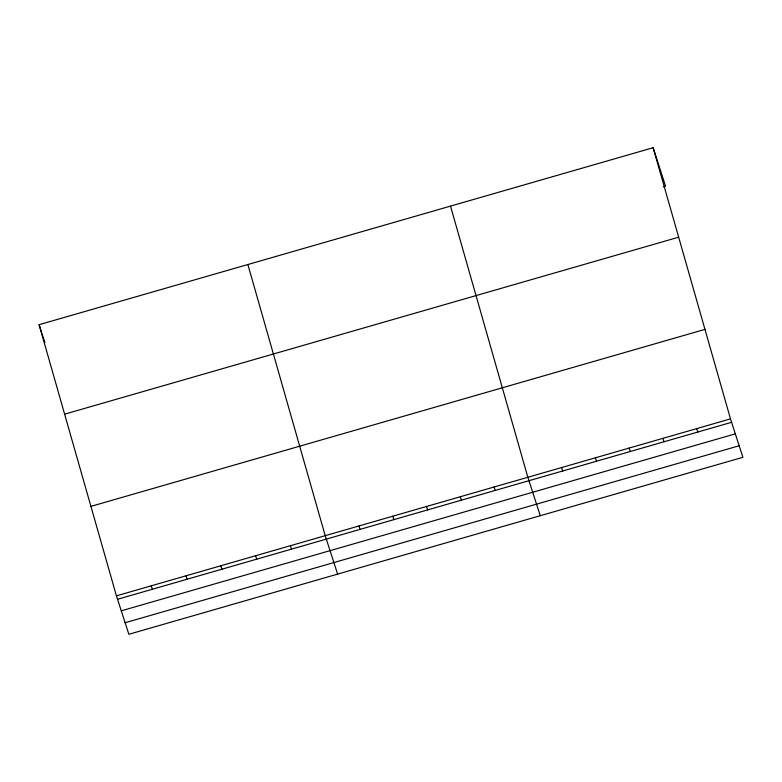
<?xml version="1.0" encoding="UTF-8"?>
<svg xmlns="http://www.w3.org/2000/svg" width="782" height="782" viewBox="0 0 782 782"><rect width="100%" height="100%" fill="white"/><g stroke="black" fill="none" stroke-linecap="round" stroke-linejoin="round"><path stroke-width="1.17" d="M653.146 147.71L730.486 418.869L742.9 457.304L128.854 634.29L116.44 595.855L39.1 324.696L653.146 147.71L665.56 186.145L663.234 186.82M64.623 414.177L678.668 237.19M90.917 506.374L704.963 329.388M116.44 595.855L730.486 418.869M117.544 599.286L731.59 422.3M121.278 610.83L735.324 433.854M125.12 622.736L739.166 445.75M696.713 428.604L697.818 432.035M662.941 438.34L664.045 441.762M629.168 448.076L630.272 451.497M595.395 457.812L596.5 461.233M561.623 467.538L562.727 470.969M540.264 515.709L527.85 477.274L450.51 206.116M494.077 487.01L495.182 490.441M460.305 496.746L461.409 500.167M426.532 506.482L427.637 509.903M392.76 516.208L393.864 519.639M358.987 525.944L360.091 529.375M337.628 574.115L325.214 535.68L247.874 264.521M290.415 545.709L291.52 549.14M255.616 555.738L256.731 559.169M220.827 565.767L221.932 569.198M186.028 575.796L187.133 579.227M151.229 585.826L152.343 589.257M39.1 324.696L41.7 332.741M42.072 333.894L44.897 342.653"/></g></svg>
